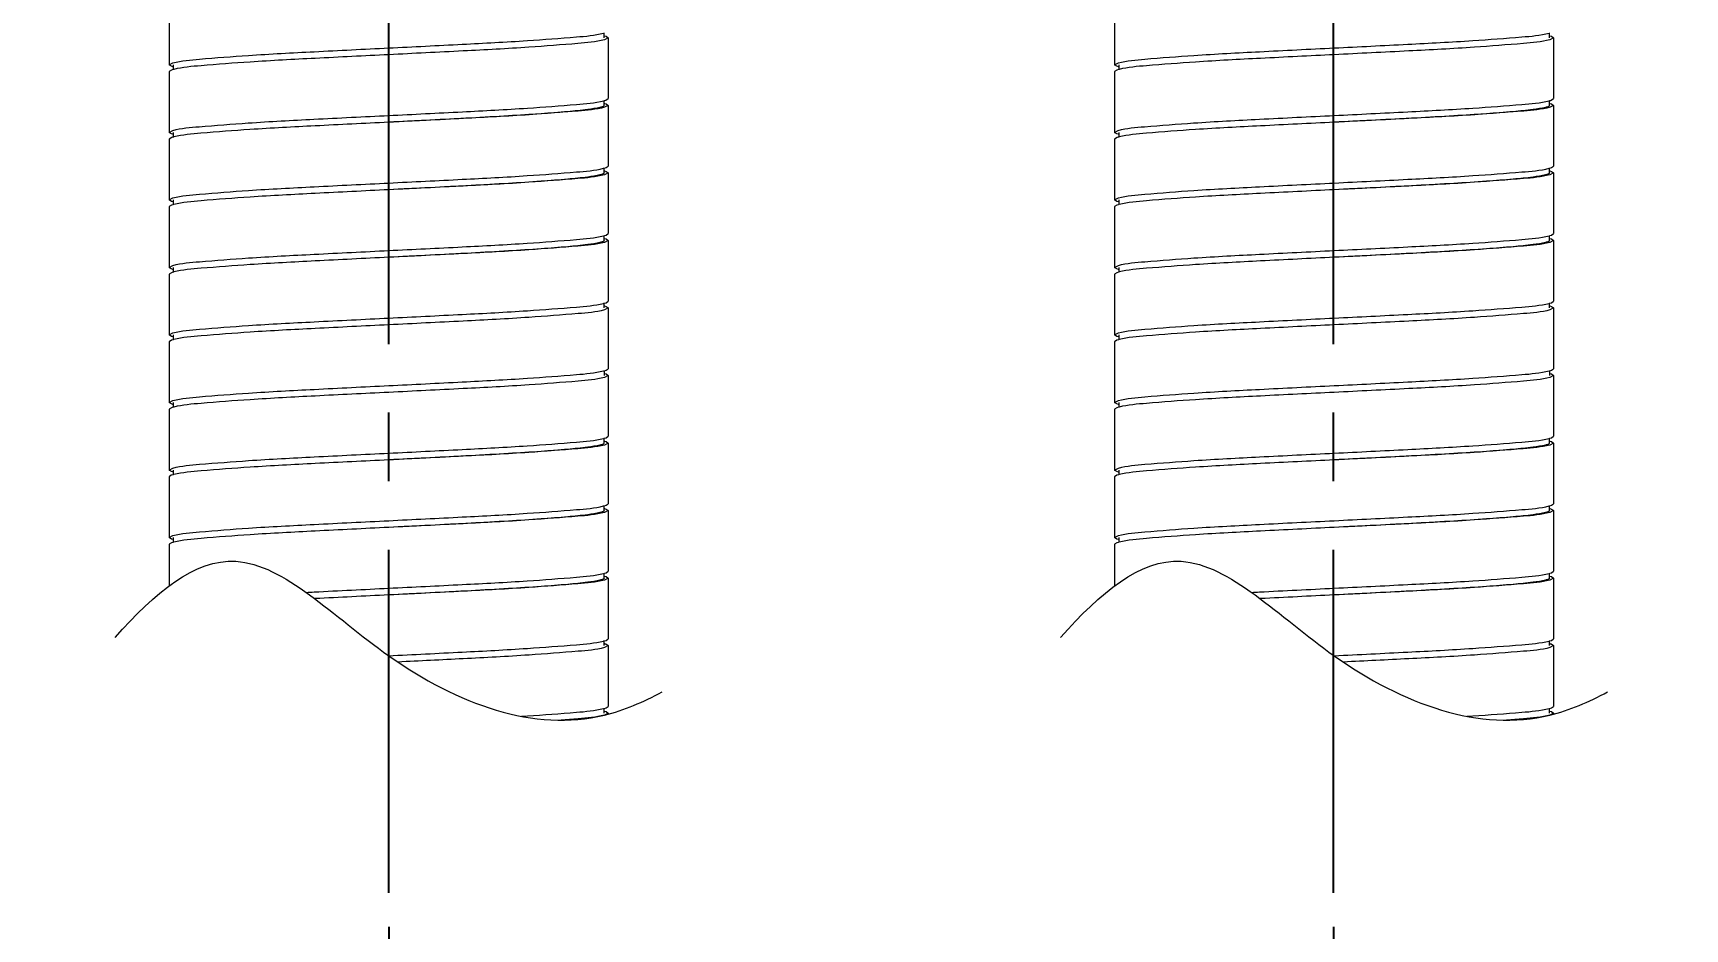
# Model space of a CAD drawing. Header units: millimetres. Extents: x 3895 to 4697, y -1269 to -217.
# Drawn here: x 4155.29 to 4185.87, y -913.09 to -896.51 of the extents above; entities that cross this region are included whole.
import ezdxf

# ---------------------------------------------------------------- set-up
doc = ezdxf.new("R2010")
doc.units = ezdxf.units.MM
doc.header["$LTSCALE"] = 0.1
doc.linetypes.add('CENTERX2', pattern=[101.6, 63.5, -12.7, 12.7, -12.7])
doc.layers.get('0').update_dxf_attribs({"lineweight": 15})
doc.layers.add('CENTER', color=1, linetype='CENTERX2')
doc.layers.add('DIM', color=3, linetype='Continuous', lineweight=13)
doc.styles.get("Standard").update_dxf_attribs({"font": 'arial.ttf'})
doc.dimstyles.new('ISO-25', dxfattribs={"dimtxt": 2.5, "dimasz": 2.5, "dimexe": 1.25, "dimexo": 0.625, "dimtad": 1, "dimlfac": 5, "dimtxsty": 'Standard', "dimcen": 2.5, "dimadec": 0, "dimazin": 0, "dimtfac": 1, "dimtmove": 0, "dimatfit": 3, "dimfxl": 1, "dimarcsym": 0})

# ---------------------------------------------------------------- blocks, each defined once
blk = doc.blocks.new('*D104')
at = {"layer": 'Defpoints', "color": 0, "transparency": 16777216}
for p in [(4123.748, -876.219), (4217.498, -876.219), (4217.498, -953.627)]:
    blk.add_point(p, dxfattribs=at)
at = {"layer": 'DIM', "color": 0, "lineweight": -2, "transparency": 16777216}
for p, q in [((4123.748, -876.844), (4123.748, -954.877)), ((4217.498, -876.844), (4217.498, -954.877)), ((4127.748, -953.627), (4213.498, -953.627))]:
    blk.add_line(p, q, dxfattribs=at)
at = {"layer": 'DIM', "color": 0, "transparency": 16777216}
for points in [[(4127.748, -952.96), (4127.748, -954.294), (4123.748, -953.627)], [(4213.498, -952.96), (4213.498, -954.294), (4217.498, -953.627)]]:
    blk.add_solid(points, dxfattribs=at)
at = {"layer": 'DIM', "color": 0, "transparency": 16777216, "insert": (4170.546, -950.958), "char_height": 4, "attachment_point": 5}
blk.add_mtext('375', dxfattribs=at)
blk = doc.blocks.new('*D108')
at = {"layer": 'Defpoints', "color": 0, "transparency": 16777216}
for p in [(4134.248, -861.119), (4207.248, -861.119), (4207.248, -942.819)]:
    blk.add_point(p, dxfattribs=at)
at = {"layer": 'DIM', "color": 0, "lineweight": -2, "transparency": 16777216}
for p, q in [((4134.248, -861.744), (4134.248, -944.069)), ((4207.248, -861.744), (4207.248, -944.069)), ((4138.248, -942.819), (4203.248, -942.819))]:
    blk.add_line(p, q, dxfattribs=at)
at = {"layer": 'DIM', "color": 0, "transparency": 16777216}
for points in [[(4138.248, -942.153), (4138.248, -943.486), (4134.248, -942.819)], [(4203.248, -942.153), (4203.248, -943.486), (4207.248, -942.819)]]:
    blk.add_solid(points, dxfattribs=at)
at = {"layer": 'DIM', "color": 0, "transparency": 16777216, "insert": (4170.707, -940.152), "char_height": 4, "attachment_point": 5}
blk.add_mtext('292', dxfattribs=at)
blk = doc.blocks.new('*D109')
at = {"layer": 'Defpoints', "color": 0, "transparency": 16777216}
for p in [(4138.248, -861.208), (4203.248, -861.208), (4203.248, -932.301)]:
    blk.add_point(p, dxfattribs=at)
at = {"layer": 'DIM', "color": 0, "lineweight": -2, "transparency": 16777216}
for p, q in [((4138.248, -861.833), (4138.248, -933.551)), ((4203.248, -861.833), (4203.248, -933.551)), ((4142.248, -932.301), (4199.248, -932.301))]:
    blk.add_line(p, q, dxfattribs=at)
at = {"layer": 'DIM', "color": 0, "transparency": 16777216}
for points in [[(4142.248, -931.634), (4142.248, -932.968), (4138.248, -932.301)], [(4199.248, -931.634), (4199.248, -932.968), (4203.248, -932.301)]]:
    blk.add_solid(points, dxfattribs=at)
at = {"layer": 'DIM', "color": 0, "transparency": 16777216, "insert": (4171.177, -929.634), "char_height": 4, "attachment_point": 5}
blk.add_mtext('260', dxfattribs=at)
blk = doc.blocks.new('*D121')
at = {"layer": 'Defpoints', "color": 0, "transparency": 16777216}
for p in [(4161.873, -912.422), (4179.361, -912.422), (4179.361, -922.881)]:
    blk.add_point(p, dxfattribs=at)
at = {"layer": 'DIM', "color": 0, "lineweight": -2, "transparency": 16777216}
for p, q in [((4161.873, -913.047), (4161.873, -924.131)), ((4179.361, -913.047), (4179.361, -924.131)), ((4165.873, -922.881), (4175.361, -922.881))]:
    blk.add_line(p, q, dxfattribs=at)
at = {"layer": 'DIM', "color": 0, "transparency": 16777216}
for points in [[(4165.873, -922.215), (4165.873, -923.548), (4161.873, -922.881)], [(4175.361, -922.215), (4175.361, -923.548), (4179.361, -922.881)]]:
    blk.add_solid(points, dxfattribs=at)
at = {"layer": 'DIM', "color": 0, "transparency": 16777216, "insert": (4170.617, -920.214), "char_height": 4, "attachment_point": 5}
blk.add_mtext('70', dxfattribs=at)

msp = doc.modelspace()

# ---------------------------------------------------------------- linework, layer by layer
at = {"color": 7, "linetype": 'Continuous'}
for p, q in [((4157.81, -895.969), (4157.81, -897.094)), ((4175.31, -895.969), (4175.31, -897.094)), ((4165.86, -896.594), (4165.86, -896.5067)), ((4183.36, -896.594), (4183.36, -896.5068)), ((4165.935, -896.594), (4165.8662, -896.6307)), ((4165.8667, -896.5574), (4165.8954, -896.5662)), ((4165.8954, -896.5662), (4165.935, -896.594)), ((4165.935, -896.594), (4165.935, -897.719)), ((4165.935, -896.594), (4165.935, -897.719)), ((4183.435, -896.594), (4183.3663, -896.6307)), ((4183.3665, -896.5574), (4183.3956, -896.5663)), ((4183.3956, -896.5663), (4183.435, -896.594)), ((4183.435, -896.594), (4183.435, -897.719)), ((4183.435, -896.594), (4183.435, -897.719)), ((4157.81, -897.094), (4157.8785, -897.0574)), ((4157.8493, -897.1217), (4157.81, -897.094)), ((4157.8788, -897.1306), (4157.8493, -897.1217)), ((4157.885, -897.094), (4157.885, -897.1812)), ((4175.31, -897.094), (4175.3786, -897.0574)), ((4175.3495, -897.1217), (4175.31, -897.094)), ((4175.3787, -897.1306), (4175.3495, -897.1217)), ((4175.385, -897.094), (4175.385, -897.1813)), ((4157.8496, -897.1912), (4157.81, -897.219)), ((4157.81, -897.219), (4157.81, -898.344)), ((4157.81, -897.219), (4157.81, -898.344)), ((4157.8785, -897.1824), (4157.8496, -897.1912)), ((4175.3495, -897.1913), (4175.31, -897.219)), ((4175.31, -897.219), (4175.31, -898.344)), ((4175.31, -897.219), (4175.31, -898.344)), ((4175.3786, -897.1824), (4175.3495, -897.1913)), ((4165.8731, -897.7537), (4165.8889, -897.749)), ((4165.8889, -897.749), (4165.935, -897.719)), ((4183.3888, -897.7491), (4183.435, -897.719)), ((4165.86, -897.844), (4165.86, -897.7562)), ((4165.8667, -897.8074), (4165.8953, -897.8161)), ((4165.935, -897.844), (4165.8689, -897.8799)), ((4165.8953, -897.8161), (4165.935, -897.844)), ((4165.935, -897.844), (4165.935, -898.969)), ((4165.935, -897.844), (4165.935, -898.969)), ((4183.36, -897.844), (4183.36, -897.7562)), ((4183.3666, -897.8074), (4183.3954, -897.8162)), ((4183.435, -897.844), (4183.3689, -897.88)), ((4183.3954, -897.8162), (4183.435, -897.844)), ((4183.435, -897.844), (4183.435, -898.969)), ((4183.435, -897.844), (4183.435, -898.969)), ((4157.81, -898.344), (4157.8762, -898.308)), ((4157.8498, -898.3718), (4157.81, -898.344)), ((4157.885, -898.344), (4157.885, -898.4317)), ((4175.31, -898.344), (4175.3763, -898.308)), ((4175.3499, -898.3719), (4175.31, -898.344)), ((4175.385, -898.344), (4175.385, -898.4318)), ((4157.8561, -898.439), (4157.81, -898.469)), ((4157.81, -898.469), (4157.81, -899.594)), ((4157.81, -898.469), (4157.81, -899.594)), ((4157.8784, -898.3805), (4157.8498, -898.3718)), ((4157.872, -898.4342), (4157.8561, -898.439)), ((4175.356, -898.4391), (4175.31, -898.469)), ((4175.31, -898.469), (4175.31, -899.594)), ((4175.31, -898.469), (4175.31, -899.594)), ((4175.3784, -898.3805), (4175.3499, -898.3719)), ((4175.3721, -898.4342), (4175.356, -898.4391)), ((4165.896, -898.9966), (4165.935, -898.969)), ((4183.3958, -898.9967), (4183.435, -898.969)), ((4165.86, -899.094), (4165.86, -899.0068)), ((4165.866, -899.0057), (4165.896, -898.9966)), ((4165.935, -899.094), (4165.866, -899.1307)), ((4165.8663, -899.0573), (4165.8958, -899.0663)), ((4165.8958, -899.0663), (4165.935, -899.094)), ((4165.935, -899.094), (4165.935, -900.219)), ((4165.935, -899.094), (4165.935, -900.219)), ((4183.36, -899.094), (4183.36, -899.0068)), ((4183.3662, -899.0057), (4183.3958, -898.9967)), ((4183.3662, -899.0573), (4183.3959, -899.0664)), ((4183.435, -899.094), (4183.3662, -899.1307)), ((4183.3959, -899.0664), (4183.435, -899.094)), ((4183.435, -899.094), (4183.435, -900.219)), ((4183.435, -899.094), (4183.435, -900.219)), ((4157.81, -899.594), (4157.8784, -899.5574)), ((4175.31, -899.594), (4175.3785, -899.5574)), ((4157.8497, -899.6218), (4157.81, -899.594)), ((4157.8497, -899.6912), (4157.81, -899.719)), ((4157.81, -899.719), (4157.81, -900.844)), ((4157.81, -899.719), (4157.81, -900.844)), ((4157.8784, -899.6305), (4157.8497, -899.6218)), ((4157.8784, -899.6824), (4157.8497, -899.6912)), ((4157.885, -899.594), (4157.885, -899.6812)), ((4175.3498, -899.6219), (4175.31, -899.594)), ((4175.3495, -899.6913), (4175.31, -899.719)), ((4175.31, -899.719), (4175.31, -900.844)), ((4175.31, -899.719), (4175.31, -900.844)), ((4175.3785, -899.6824), (4175.3495, -899.6913)), ((4175.3784, -899.6306), (4175.3498, -899.6219)), ((4175.385, -899.594), (4175.385, -899.6813)), ((4165.86, -900.344), (4165.86, -900.2567)), ((4165.866, -900.3073), (4165.896, -900.3164)), ((4165.8663, -900.2556), (4165.8958, -900.2467)), ((4165.935, -900.344), (4165.8663, -900.3806)), ((4165.8958, -900.2467), (4165.935, -900.219)), ((4165.896, -900.3164), (4165.935, -900.344)), ((4165.935, -900.344), (4165.935, -901.469)), ((4165.935, -900.344), (4165.935, -901.469)), ((4183.36, -900.344), (4183.36, -900.2568)), ((4183.3659, -900.3073), (4183.3961, -900.3164)), ((4183.3664, -900.2556), (4183.3956, -900.2467)), ((4183.435, -900.344), (4183.3664, -900.3806)), ((4183.3956, -900.2467), (4183.435, -900.219)), ((4183.3961, -900.3164), (4183.435, -900.344)), ((4183.435, -900.344), (4183.435, -901.469)), ((4183.435, -900.344), (4183.435, -901.469)), ((4157.81, -900.844), (4157.8784, -900.8074)), ((4175.31, -900.844), (4175.3785, -900.8074)), ((4157.8486, -900.8714), (4157.81, -900.844)), ((4157.8498, -900.9411), (4157.81, -900.969)), ((4157.81, -900.969), (4157.81, -902.094)), ((4157.8796, -900.8808), (4157.8486, -900.8714)), ((4157.8783, -900.9324), (4157.8498, -900.9411)), ((4157.885, -900.844), (4157.885, -900.9312)), ((4175.3488, -900.8715), (4175.31, -900.844)), ((4175.3496, -900.9412), (4175.31, -900.969)), ((4175.31, -900.969), (4175.31, -902.094)), ((4175.3795, -900.8808), (4175.3488, -900.8715)), ((4175.3784, -900.9324), (4175.3496, -900.9412)), ((4175.385, -900.844), (4175.385, -900.9313)), ((4165.86, -901.594), (4165.86, -901.5067)), ((4165.8656, -901.5571), (4165.8964, -901.5665)), ((4165.935, -901.594), (4165.8666, -901.6305)), ((4165.8667, -901.5055), (4165.8954, -901.4968)), ((4165.8954, -901.4968), (4165.935, -901.469)), ((4165.8964, -901.5665), (4165.935, -901.594)), ((4165.935, -901.594), (4165.935, -902.719)), ((4165.935, -901.594), (4165.935, -902.719)), ((4183.36, -901.594), (4183.36, -901.5067)), ((4183.3655, -901.5571), (4183.3965, -901.5666)), ((4183.435, -901.594), (4183.3667, -901.6306)), ((4183.3668, -901.5055), (4183.3953, -901.4969)), ((4183.3953, -901.4969), (4183.435, -901.469)), ((4183.3965, -901.5666), (4183.435, -901.594)), ((4183.435, -901.594), (4183.435, -902.719)), ((4183.435, -901.594), (4183.435, -902.719)), ((4157.81, -902.094), (4157.8788, -902.0573)), ((4157.8492, -902.1216), (4157.81, -902.094)), ((4157.8493, -902.1913), (4157.81, -902.219)), ((4157.81, -902.219), (4157.81, -903.344)), ((4157.81, -902.219), (4157.81, -903.344)), ((4157.879, -902.1307), (4157.8492, -902.1216)), ((4157.8788, -902.1823), (4157.8493, -902.1913)), ((4157.885, -902.094), (4157.885, -902.1812)), ((4175.31, -902.094), (4175.3789, -902.0573)), ((4175.3493, -902.1217), (4175.31, -902.094)), ((4175.3492, -902.1914), (4175.31, -902.219)), ((4175.31, -902.219), (4175.31, -903.344)), ((4175.31, -902.219), (4175.31, -903.344)), ((4175.3789, -902.1823), (4175.3492, -902.1914)), ((4175.3788, -902.1307), (4175.3493, -902.1217)), ((4175.385, -902.094), (4175.385, -902.1812)), ((4165.86, -902.7567), (4165.86, -902.844)), ((4165.8666, -902.7555), (4165.8954, -902.7468)), ((4165.935, -902.844), (4165.8666, -902.8805)), ((4165.8667, -902.8074), (4165.8954, -902.8162)), ((4165.8954, -902.7468), (4165.935, -902.719)), ((4165.8954, -902.8162), (4165.935, -902.844)), ((4165.935, -902.844), (4165.935, -903.969)), ((4165.935, -902.844), (4165.935, -903.969)), ((4183.36, -902.7567), (4183.36, -902.844)), ((4183.3666, -902.8074), (4183.3955, -902.8162)), ((4183.3667, -902.7556), (4183.3953, -902.7469)), ((4183.435, -902.844), (4183.3667, -902.8806)), ((4183.3953, -902.7469), (4183.435, -902.719)), ((4183.3955, -902.8162), (4183.435, -902.844)), ((4183.435, -902.844), (4183.435, -903.969)), ((4183.435, -902.844), (4183.435, -903.969)), ((4157.81, -903.344), (4157.879, -903.3073)), ((4157.8493, -903.3717), (4157.81, -903.344)), ((4157.8491, -903.4414), (4157.81, -903.469)), ((4157.81, -903.469), (4157.81, -904.594)), ((4157.81, -903.469), (4157.81, -904.594)), ((4157.879, -903.4323), (4157.8491, -903.4414)), ((4157.8788, -903.3806), (4157.8493, -903.3717)), ((4157.885, -903.344), (4157.885, -903.4312)), ((4175.31, -903.344), (4175.3791, -903.3073)), ((4175.3495, -903.3717), (4175.31, -903.344)), ((4175.349, -903.4414), (4175.31, -903.469)), ((4175.31, -903.469), (4175.31, -904.594)), ((4175.31, -903.469), (4175.31, -904.594)), ((4175.3791, -903.4323), (4175.349, -903.4414)), ((4175.3786, -903.3806), (4175.3495, -903.3717)), ((4175.385, -903.344), (4175.385, -903.4312)), ((4165.86, -904.094), (4165.86, -904.0068)), ((4165.8655, -904.0058), (4165.8964, -903.9964)), ((4165.935, -904.094), (4165.8655, -904.1308)), ((4165.8667, -904.0574), (4165.8954, -904.0662)), ((4165.8954, -904.0662), (4165.935, -904.094)), ((4165.8964, -903.9964), (4165.935, -903.969)), ((4165.935, -904.094), (4165.935, -905.219)), ((4165.935, -904.094), (4165.935, -905.219)), ((4183.36, -904.094), (4183.36, -904.0068)), ((4183.3657, -904.0058), (4183.3963, -903.9965)), ((4183.435, -904.094), (4183.3657, -904.1308)), ((4183.3666, -904.0574), (4183.3955, -904.0662)), ((4183.3955, -904.0662), (4183.435, -904.094)), ((4183.3963, -903.9965), (4183.435, -903.969)), ((4183.435, -904.094), (4183.435, -905.219)), ((4183.435, -904.094), (4183.435, -905.219)), ((4157.81, -904.594), (4157.8795, -904.5571)), ((4157.8497, -904.6218), (4157.81, -904.594)), ((4157.8487, -904.6915), (4157.81, -904.719)), ((4157.81, -904.719), (4157.81, -905.844)), ((4157.81, -904.719), (4157.81, -905.844)), ((4157.8795, -904.6821), (4157.8487, -904.6915)), ((4157.8784, -904.6305), (4157.8497, -904.6218)), ((4157.885, -904.594), (4157.885, -904.6811)), ((4175.31, -904.594), (4175.3797, -904.5571)), ((4175.3499, -904.6219), (4175.31, -904.594)), ((4175.3486, -904.6916), (4175.31, -904.719)), ((4175.31, -904.719), (4175.31, -905.844)), ((4175.31, -904.719), (4175.31, -905.844)), ((4175.3797, -904.6821), (4175.3486, -904.6916)), ((4175.3784, -904.6306), (4175.3499, -904.6219)), ((4175.385, -904.594), (4175.385, -904.6812)), ((4165.86, -905.344), (4165.86, -905.2568)), ((4165.8661, -905.2557), (4165.896, -905.2466)), ((4165.935, -905.344), (4165.8661, -905.3807)), ((4165.8663, -905.3073), (4165.8957, -905.3163)), ((4165.8957, -905.3163), (4165.935, -905.344)), ((4165.896, -905.2466), (4165.935, -905.219)), ((4165.935, -905.344), (4165.935, -906.469)), ((4165.935, -905.344), (4165.935, -906.469)), ((4183.36, -905.344), (4183.36, -905.2568)), ((4183.3662, -905.2557), (4183.3958, -905.2467)), ((4183.3662, -905.3073), (4183.3959, -905.3164)), ((4183.435, -905.344), (4183.3662, -905.3807)), ((4183.3958, -905.2467), (4183.435, -905.219)), ((4183.3959, -905.3164), (4183.435, -905.344)), ((4183.435, -905.344), (4183.435, -906.469)), ((4183.435, -905.344), (4183.435, -906.469)), ((4157.81, -905.844), (4157.8784, -905.8074)), ((4157.8492, -905.8716), (4157.81, -905.844)), ((4157.8497, -905.9412), (4157.81, -905.969)), ((4157.81, -905.969), (4157.81, -906.7377)), ((4157.81, -905.969), (4157.81, -906.7377)), ((4157.8789, -905.8807), (4157.8492, -905.8716)), ((4157.8784, -905.9324), (4157.8497, -905.9412)), ((4157.885, -905.844), (4157.885, -905.9312)), ((4175.31, -905.844), (4175.3786, -905.8074)), ((4175.3494, -905.8717), (4175.31, -905.844)), ((4175.3495, -905.9413), (4175.31, -905.969)), ((4175.31, -905.969), (4175.31, -906.7377)), ((4175.31, -905.969), (4175.31, -906.7377)), ((4175.3788, -905.8807), (4175.3494, -905.8717)), ((4175.3786, -905.9324), (4175.3495, -905.9413)), ((4175.385, -905.844), (4175.385, -905.9313)), ((4165.86, -906.594), (4165.86, -906.5067)), ((4165.8663, -906.5056), (4165.8958, -906.4967)), ((4165.935, -906.594), (4165.8663, -906.6306)), ((4165.8666, -906.5574), (4165.8955, -906.5662)), ((4165.8955, -906.5662), (4165.935, -906.594)), ((4165.8958, -906.4967), (4165.935, -906.469)), ((4165.935, -906.594), (4165.935, -907.719)), ((4165.935, -906.594), (4165.935, -907.719)), ((4183.36, -906.594), (4183.36, -906.5068)), ((4183.3664, -906.5056), (4183.3956, -906.4967)), ((4183.435, -906.594), (4183.3664, -906.6306)), ((4183.3665, -906.5574), (4183.3956, -906.5663)), ((4183.3956, -906.4967), (4183.435, -906.469)), ((4183.3956, -906.5663), (4183.435, -906.594)), ((4183.435, -906.594), (4183.435, -907.719)), ((4183.435, -906.594), (4183.435, -907.719)), ((4165.86, -907.844), (4165.86, -907.7567)), ((4165.8668, -907.7555), (4165.8953, -907.7468)), ((4165.8731, -907.8092), (4165.8889, -907.814)), ((4165.8889, -907.814), (4165.935, -907.844)), ((4165.8953, -907.7468), (4165.935, -907.719)), ((4183.36, -907.844), (4183.36, -907.7567)), ((4183.3669, -907.7555), (4183.3952, -907.7469)), ((4183.373, -907.8092), (4183.3891, -907.8141)), ((4183.3891, -907.8141), (4183.435, -907.844)), ((4183.3952, -907.7469), (4183.435, -907.719)), ((4165.935, -907.844), (4165.8667, -907.8805)), ((4165.935, -907.844), (4165.935, -908.969)), ((4165.935, -907.844), (4165.935, -908.969)), ((4183.435, -907.844), (4183.3667, -907.8805)), ((4183.435, -907.844), (4183.435, -908.969)), ((4183.435, -907.844), (4183.435, -908.969)), ((4165.86, -909.094), (4165.86, -909.0067)), ((4165.8667, -909.0055), (4165.8954, -908.9968)), ((4165.8667, -909.0574), (4165.8954, -909.0662)), ((4165.8954, -908.9968), (4165.935, -908.969)), ((4183.36, -909.094), (4183.36, -909.0067)), ((4183.3665, -909.0574), (4183.3956, -909.0663)), ((4183.3668, -909.0055), (4183.3953, -908.9969)), ((4183.3953, -908.9969), (4183.435, -908.969)), ((4165.935, -909.094), (4165.8666, -909.1305)), ((4165.8954, -909.0662), (4165.935, -909.094)), ((4165.935, -909.094), (4165.935, -909.113)), ((4165.935, -909.094), (4165.935, -909.113)), ((4183.435, -909.094), (4183.3667, -909.1306)), ((4183.3956, -909.0663), (4183.435, -909.094)), ((4183.435, -909.094), (4183.435, -909.113)), ((4183.435, -909.094), (4183.435, -909.113))]:
    msp.add_line(p, q, dxfattribs=at)
for centre, radius, start, end in [((4165.6892, -895.8402), 0.6886, 283.61726, 284.53475), ((4165.7117, -895.9273), 0.5986, 284.54726, 284.95633), ((4183.1893, -895.8407), 0.6881, 283.62005, 284.53889), ((4183.212, -895.9284), 0.5976, 284.5513, 284.97027), ((4165.7126, -897.1321), 0.595, 74.99359, 75.44132), ((4183.2123, -897.1332), 0.596, 75.0076, 75.44529), ((4158.0332, -896.553), 0.5979, 255.03155, 255.45178), ((4175.5329, -896.5541), 0.5968, 255.01758, 255.44781), ((4158.0325, -897.7573), 0.5951, 104.55853, 105.0035), ((4158.0557, -897.8473), 0.6881, 103.61398, 104.54604), ((4175.5328, -897.7583), 0.5962, 104.55454, 104.9895), ((4175.5559, -897.8478), 0.6886, 103.61126, 104.54195), ((4183.2634, -897.3621), 0.4068, 285.67489, 287.95531), ((4165.6937, -897.108), 0.6703, 283.68601, 284.72926), ((4165.7127, -898.3816), 0.5945, 74.99161, 75.43504), ((4165.7188, -897.2039), 0.5712, 284.74492, 285.23707), ((4165.7325, -897.2543), 0.5189, 285.23733, 285.72722), ((4183.1938, -897.1084), 0.6698, 283.68834, 284.73312), ((4183.2126, -898.3822), 0.5951, 74.99687, 75.43916), ((4183.2189, -897.2044), 0.5707, 284.74881, 285.24226), ((4183.2328, -897.2553), 0.5179, 285.24238, 285.74263), ((4158.0126, -898.9337), 0.5189, 105.23728, 105.72703), ((4158.0263, -898.9841), 0.5712, 104.74475, 105.23701), ((4158.0324, -897.8061), 0.5947, 254.99312, 255.43662), ((4158.0514, -899.08), 0.6703, 103.68564, 104.72909), ((4175.5129, -898.9347), 0.5199, 105.23222, 105.71165), ((4175.5265, -898.9846), 0.5717, 104.74085, 105.23181), ((4175.5323, -897.8067), 0.5941, 254.98787, 255.4325), ((4175.5515, -899.0805), 0.6707, 103.6833, 104.72521), ((4165.6889, -898.339), 0.6898, 283.60689, 284.52892), ((4165.7114, -898.4262), 0.5998, 284.5417, 284.94229), ((4165.7119, -899.6349), 0.5978, 75.03122, 75.45173), ((4183.1891, -898.3395), 0.6893, 283.60963, 284.53302), ((4183.2117, -898.4272), 0.5987, 284.54571, 284.95622), ((4183.2116, -899.636), 0.5989, 75.04517, 75.45571), ((4158.0325, -899.0557), 0.5951, 254.99563, 255.44091), ((4158.0324, -900.257), 0.5949, 104.55915, 105.00779), ((4158.0558, -900.3474), 0.6882, 103.61155, 104.54661), ((4175.5324, -899.0563), 0.5945, 254.99039, 255.43683), ((4175.5327, -900.2581), 0.5959, 104.55518, 104.99378), ((4175.5559, -900.3479), 0.6887, 103.60885, 104.54254), ((4165.689, -899.5894), 0.6894, 283.60565, 284.53551), ((4165.7114, -900.8867), 0.5997, 75.05656, 75.45797), ((4165.7119, -899.6781), 0.5978, 284.54828, 284.96879), ((4183.1891, -899.5899), 0.6889, 283.60836, 284.53957), ((4183.2111, -900.8878), 0.6008, 75.07047, 75.46198), ((4183.2121, -899.6791), 0.5968, 284.55225, 284.98276), ((4158.0322, -901.5061), 0.594, 104.56335, 105.01852), ((4158.0348, -900.2971), 0.604, 255.11251, 255.47269), ((4158.0556, -901.5966), 0.6874, 103.61879, 104.55101), ((4175.5325, -901.5072), 0.5951, 104.55936, 105.00449), ((4175.5345, -900.2982), 0.6029, 255.09868, 255.46863), ((4175.5557, -901.5971), 0.6879, 103.61606, 104.54691), ((4165.6894, -900.8409), 0.6879, 283.61543, 284.54751), ((4165.7105, -902.14), 0.6032, 75.10198, 75.4698), ((4165.7126, -900.931), 0.5948, 284.55996, 285.00757), ((4183.1895, -900.8414), 0.6874, 283.61815, 284.55159), ((4183.2102, -902.1411), 0.6043, 75.11581, 75.47387), ((4183.2129, -900.932), 0.5938, 284.56393, 285.0216), ((4158.0332, -902.7598), 0.5977, 104.54865, 104.97032), ((4158.0336, -901.5517), 0.5993, 255.05107, 255.45631), ((4158.0561, -902.8486), 0.6894, 103.60549, 104.53588), ((4175.5333, -901.5527), 0.5982, 255.03714, 255.45231), ((4175.5335, -902.7608), 0.5988, 104.54467, 104.95638), ((4175.5562, -902.8491), 0.6899, 103.60278, 104.53181), ((4165.6893, -902.0904), 0.6884, 283.61056, 284.54565), ((4165.7126, -902.1807), 0.5952, 284.55824, 285.0036), ((4165.7127, -903.3818), 0.5946, 74.98885, 75.44007), ((4183.1894, -902.0909), 0.6879, 283.61325, 284.54971), ((4183.2124, -903.3828), 0.5957, 75.00287, 75.44403), ((4183.2127, -902.1812), 0.5946, 284.56233, 285.00883), ((4158.0332, -902.8031), 0.5978, 255.03051, 255.45156), ((4158.0336, -904.0114), 0.5994, 104.54311, 104.94704), ((4158.0561, -904.0988), 0.6896, 103.60792, 104.53036), ((4175.5329, -902.8042), 0.5967, 255.01654, 255.44759), ((4175.5339, -904.0125), 0.6005, 104.53909, 104.93313), ((4175.5562, -904.0993), 0.6901, 103.60516, 104.52625), ((4165.6887, -903.3381), 0.6908, 283.60612, 284.516), ((4165.7104, -903.4225), 0.6036, 284.52884, 284.89306), ((4165.7128, -904.6316), 0.5944, 74.98696, 75.43837), ((4183.1888, -903.3386), 0.6903, 283.60893, 284.52014), ((4183.2107, -903.4236), 0.6025, 284.5329, 284.9069), ((4183.2125, -904.6326), 0.5955, 75.00098, 75.44236), ((4158.0325, -904.0559), 0.5949, 254.99473, 255.43833), ((4158.0346, -905.2653), 0.6035, 104.52919, 104.89426), ((4158.0564, -905.3498), 0.6907, 103.60636, 104.51637), ((4175.5323, -904.0565), 0.5943, 254.98948, 255.43422), ((4175.5349, -905.2664), 0.6046, 104.52512, 104.88044), ((4175.5565, -905.3503), 0.6912, 103.60354, 104.51222), ((4165.689, -904.5891), 0.6897, 283.60767, 284.52998), ((4165.7114, -904.6764), 0.5995, 284.54273, 284.94575), ((4165.7119, -905.8848), 0.5978, 75.03062, 75.45159), ((4183.1891, -904.5897), 0.6892, 283.61042, 284.53407), ((4183.2117, -904.6775), 0.5985, 284.54674, 284.95968), ((4183.2116, -905.8859), 0.5989, 75.04456, 75.45557), ((4158.0325, -906.5071), 0.595, 104.55868, 105.00641), ((4158.0334, -905.3023), 0.5986, 255.04367, 255.45274), ((4158.0558, -906.5975), 0.6883, 103.61091, 104.54612), ((4175.5328, -906.5082), 0.596, 104.55471, 104.9924), ((4175.5331, -905.3034), 0.5976, 255.02973, 255.4487), ((4175.5559, -906.598), 0.6888, 103.60821, 104.54205), ((4165.689, -905.8394), 0.6894, 283.60589, 284.53546), ((4165.7119, -905.928), 0.5979, 284.54822, 284.96845), ((4165.7126, -907.1323), 0.5951, 74.9965, 75.44147), ((4183.1891, -905.8399), 0.6889, 283.6086, 284.53953), ((4183.2121, -905.9291), 0.5968, 284.55219, 284.98242), ((4183.2123, -907.1333), 0.5962, 75.0105, 75.44546), ((4165.6895, -907.0914), 0.6874, 283.61883, 284.55088), ((4165.7129, -907.1818), 0.594, 284.56322, 285.01798), ((4165.7187, -908.3591), 0.5712, 74.76299, 75.25525), ((4165.7325, -908.3087), 0.5189, 74.27297, 74.76272), ((4183.1896, -907.0919), 0.6869, 283.62156, 284.55497), ((4183.2131, -907.1828), 0.593, 284.5672, 285.03202), ((4183.2186, -908.3596), 0.5717, 74.76819, 75.25915), ((4183.2322, -908.3097), 0.5199, 74.28835, 74.76778), ((4165.6893, -908.3405), 0.6882, 283.61145, 284.5465), ((4165.7126, -908.4309), 0.5949, 284.55904, 285.00744), ((4165.7126, -909.632), 0.5949, 74.99221, 75.44085), ((4183.1894, -908.341), 0.6877, 283.61415, 284.55056), ((4183.2124, -909.6331), 0.5959, 75.00622, 75.44482), ((4183.2129, -908.432), 0.5938, 284.56299, 285.02147)]:
    msp.add_arc(centre, radius, start, end, dxfattribs=at)
for points, knots in [([(4161.8725, -896.7815), (4162.3265, -896.7592), (4163.1819, -896.7166), (4164.341, -896.6563), (4165.2121, -896.589), (4165.6862, -896.5495), (4165.8513, -896.5094)], [0, 0, 0, 0, 0.3417994, 0.6441461, 0.8722004, 1, 1, 1, 1]), ([(4179.3733, -896.7815), (4179.8272, -896.7592), (4180.6824, -896.7166), (4181.8413, -896.6563), (4182.7122, -896.589), (4183.1863, -896.5495), (4183.3514, -896.5095)], [0, 0, 0, 0, 0.341816, 0.6441638, 0.8722104, 1, 1, 1, 1]), ([(4157.8785, -897.0574), (4158.0378, -897.0147), (4158.508, -896.9774), (4159.3772, -896.9075), (4160.5468, -896.8474), (4161.4123, -896.804), (4161.8725, -896.7815)], [0, 0, 0, 0, 0.1235578, 0.3507004, 0.6548699, 1, 1, 1, 1]), ([(4165.8662, -896.6307), (4165.7066, -896.6733), (4165.2364, -896.7106), (4164.3671, -896.7805), (4163.1977, -896.8406), (4162.3326, -896.8839), (4161.8725, -896.9065)], [0, 0, 0, 0, 0.1236963, 0.3508685, 0.6549713, 1, 1, 1, 1]), ([(4175.3786, -897.0574), (4175.538, -897.0147), (4176.0083, -896.9774), (4176.8777, -896.9075), (4178.0475, -896.8474), (4178.913, -896.804), (4179.3733, -896.7815)], [0, 0, 0, 0, 0.1235952, 0.3507515, 0.6549083, 1, 1, 1, 1]), ([(4183.3663, -896.6307), (4183.2069, -896.6733), (4182.7367, -896.7106), (4181.8676, -896.7805), (4180.6984, -896.8406), (4179.8333, -896.8839), (4179.3733, -896.9065)], [0, 0, 0, 0, 0.1236554, 0.3508132, 0.6549301, 1, 1, 1, 1]), ([(4161.8725, -896.9065), (4161.4186, -896.9287), (4160.5632, -896.9713), (4159.4042, -897.0316), (4158.5331, -897.099), (4158.0589, -897.1385), (4157.8938, -897.1785)], [0, 0, 0, 0, 0.3417891, 0.6441415, 0.8721975, 1, 1, 1, 1]), ([(4179.3733, -896.9065), (4178.9193, -896.9287), (4178.0638, -896.9713), (4176.9045, -897.0317), (4176.0333, -897.099), (4175.559, -897.1385), (4175.3938, -897.1785)], [0, 0, 0, 0, 0.3417726, 0.6441241, 0.8721877, 1, 1, 1, 1]), ([(4157.8762, -898.308), (4158.0346, -898.2649), (4158.5042, -898.228), (4159.373, -898.1576), (4160.5443, -898.0976), (4161.4114, -898.0541), (4161.8725, -898.0315)], [0, 0, 0, 0, 0.1228971, 0.3498996, 0.6543431, 1, 1, 1, 1]), ([(4161.8725, -898.0315), (4162.3269, -898.0092), (4163.1828, -897.9665), (4164.3426, -897.9062), (4165.2136, -897.8388), (4165.6875, -897.7994), (4165.8523, -897.7592)], [0, 0, 0, 0, 0.3419918, 0.6444413, 0.8724464, 1, 1, 1, 1]), ([(4165.86, -897.844), (4165.86, -897.8531), (4165.8283, -897.8716), (4165.7334, -897.8968), (4165.5073, -897.9312), (4165.1474, -897.9662), (4164.6558, -898.004), (4164.0598, -898.0417), (4163.1197, -898.0944), (4162.3812, -898.1311), (4161.8725, -898.1565)], [0, 0, 0, 0, 0.0068281, 0.0219536, 0.0793689, 0.1717696, 0.2958108, 0.4468023, 0.6189876, 1, 1, 1, 1]), ([(4165.8689, -897.8799), (4165.7105, -897.9231), (4165.2409, -897.9599), (4164.372, -898.0303), (4163.2008, -898.0904), (4162.3337, -898.1339), (4161.8725, -898.1565)], [0, 0, 0, 0, 0.1228972, 0.3499001, 0.6543434, 1, 1, 1, 1]), ([(4175.3763, -898.308), (4175.5347, -898.2649), (4176.0044, -898.228), (4176.8734, -898.1576), (4178.0449, -898.0976), (4178.912, -898.0541), (4179.3733, -898.0315)], [0, 0, 0, 0, 0.1229122, 0.3499237, 0.6543641, 1, 1, 1, 1]), ([(4179.3733, -898.0315), (4179.8276, -898.0092), (4180.6834, -897.9666), (4181.8429, -897.9063), (4182.7137, -897.8388), (4183.1875, -897.7994), (4183.3523, -897.7592)], [0, 0, 0, 0, 0.3420071, 0.644457, 0.8724548, 1, 1, 1, 1]), ([(4183.36, -897.844), (4183.3601, -897.8531), (4183.3284, -897.8716), (4183.2335, -897.8968), (4183.0076, -897.9312), (4182.6478, -897.9662), (4182.1563, -898.0041), (4181.5604, -898.0417), (4180.6204, -898.0944), (4179.8819, -898.1311), (4179.3733, -898.1565)], [0, 0, 0, 0, 0.0068168, 0.0219281, 0.0793197, 0.1717053, 0.2957406, 0.446736, 0.6189346, 1, 1, 1, 1]), ([(4183.3689, -897.88), (4183.2106, -897.9231), (4182.7411, -897.9599), (4181.8724, -898.0303), (4180.7013, -898.0904), (4179.8344, -898.1339), (4179.3733, -898.1565)], [0, 0, 0, 0, 0.122882, 0.3498761, 0.6543225, 1, 1, 1, 1]), ([(4161.8725, -898.1565), (4161.4182, -898.1787), (4160.5622, -898.2214), (4159.4025, -898.2817), (4158.5315, -898.3492), (4158.0576, -898.3885), (4157.8928, -898.4287)], [0, 0, 0, 0, 0.3419912, 0.6444405, 0.8724455, 1, 1, 1, 1]), ([(4179.3733, -898.1565), (4178.9189, -898.1787), (4178.0628, -898.2214), (4176.9029, -898.2817), (4176.0317, -898.3492), (4175.5577, -898.3886), (4175.3928, -898.4288)], [0, 0, 0, 0, 0.3419758, 0.6444247, 0.8724371, 1, 1, 1, 1]), ([(4161.8725, -899.2815), (4162.3265, -899.2592), (4163.1817, -899.2166), (4164.3408, -899.1563), (4165.2119, -899.089), (4165.686, -899.0495), (4165.8512, -899.0095)], [0, 0, 0, 0, 0.3417691, 0.6441109, 0.8721719, 1, 1, 1, 1]), ([(4165.86, -899.094), (4165.86, -899.1031), (4165.8283, -899.1216), (4165.7333, -899.1468), (4165.5073, -899.1811), (4165.1473, -899.2162), (4164.6558, -899.254), (4164.0598, -899.2917), (4163.1197, -899.3444), (4162.3812, -899.3811), (4161.8725, -899.4065)], [0, 0, 0, 0, 0.0068303, 0.0219535, 0.0793695, 0.1717709, 0.2958122, 0.4468045, 0.6189872, 1, 1, 1, 1]), ([(4165.866, -899.1307), (4165.7065, -899.1733), (4165.2361, -899.2106), (4164.3668, -899.2805), (4163.1976, -899.3406), (4162.3325, -899.3839), (4161.8725, -899.4065)], [0, 0, 0, 0, 0.1237314, 0.350911, 0.6550065, 1, 1, 1, 1]), ([(4179.3733, -899.2815), (4179.8272, -899.2592), (4180.6823, -899.2166), (4181.8411, -899.1563), (4182.7121, -899.089), (4183.1861, -899.0495), (4183.3512, -899.0095)], [0, 0, 0, 0, 0.3417856, 0.6441283, 0.8721818, 1, 1, 1, 1]), ([(4183.36, -899.094), (4183.3601, -899.1031), (4183.3284, -899.1216), (4183.2335, -899.1468), (4183.0076, -899.1812), (4182.6478, -899.2162), (4182.1563, -899.2541), (4181.5604, -899.2917), (4180.6204, -899.3444), (4179.8819, -899.3811), (4179.3733, -899.4065)], [0, 0, 0, 0, 0.0068189, 0.0219281, 0.0793204, 0.1717066, 0.295742, 0.4467382, 0.6189342, 1, 1, 1, 1]), ([(4183.3662, -899.1307), (4183.2067, -899.1733), (4182.7365, -899.2106), (4181.8674, -899.2805), (4180.6983, -899.3406), (4179.8332, -899.3839), (4179.3733, -899.4065)], [0, 0, 0, 0, 0.1236905, 0.3508557, 0.6549654, 1, 1, 1, 1]), ([(4157.8784, -899.5574), (4158.0378, -899.5147), (4158.5079, -899.4775), (4159.3771, -899.4075), (4160.5468, -899.3474), (4161.4123, -899.304), (4161.8725, -899.2815)], [0, 0, 0, 0, 0.1235476, 0.3506849, 0.6548534, 1, 1, 1, 1]), ([(4161.8725, -899.4065), (4161.4186, -899.4287), (4160.5632, -899.4713), (4159.4042, -899.5316), (4158.5331, -899.599), (4158.059, -899.6385), (4157.8938, -899.6785)], [0, 0, 0, 0, 0.3417941, 0.6441398, 0.8721934, 1, 1, 1, 1]), ([(4175.3785, -899.5574), (4175.5379, -899.5147), (4176.0082, -899.4775), (4176.8776, -899.4075), (4178.0474, -899.3474), (4178.913, -899.304), (4179.3733, -899.2815)], [0, 0, 0, 0, 0.123579, 0.3507287, 0.6548871, 1, 1, 1, 1]), ([(4179.3733, -899.4065), (4178.9193, -899.4287), (4178.0638, -899.4713), (4176.9045, -899.5317), (4176.0333, -899.599), (4175.5591, -899.6385), (4175.3938, -899.6785)], [0, 0, 0, 0, 0.3417777, 0.6441225, 0.8721836, 1, 1, 1, 1]), ([(4161.8725, -900.5315), (4162.3265, -900.5092), (4163.1817, -900.4666), (4164.3407, -900.4063), (4165.2118, -900.339), (4165.686, -900.2995), (4165.8512, -900.2595)], [0, 0, 0, 0, 0.3417694, 0.6441026, 0.872169, 1, 1, 1, 1]), ([(4165.86, -900.344), (4165.86, -900.3531), (4165.8283, -900.3716), (4165.7334, -900.3968), (4165.5073, -900.4311), (4165.1474, -900.4662), (4164.6558, -900.504), (4164.0598, -900.5417), (4163.1197, -900.5944), (4162.3812, -900.6311), (4161.8725, -900.6565)], [0, 0, 0, 0, 0.0068305, 0.0219526, 0.0793679, 0.1717689, 0.2958102, 0.4468029, 0.6189861, 1, 1, 1, 1]), ([(4165.8663, -900.3806), (4165.7068, -900.4233), (4165.2366, -900.4606), (4164.3673, -900.5305), (4163.1979, -900.5906), (4162.3326, -900.6339), (4161.8725, -900.6565)], [0, 0, 0, 0, 0.1236541, 0.350822, 0.6549433, 1, 1, 1, 1]), ([(4179.3733, -900.5315), (4179.8272, -900.5092), (4180.6823, -900.4666), (4181.8411, -900.4063), (4182.712, -900.339), (4183.1861, -900.2995), (4183.3512, -900.2595)], [0, 0, 0, 0, 0.3417858, 0.6441199, 0.8721787, 1, 1, 1, 1]), ([(4183.36, -900.344), (4183.3601, -900.3531), (4183.3284, -900.3716), (4183.2335, -900.3968), (4183.0076, -900.4312), (4182.6478, -900.4662), (4182.1563, -900.5041), (4181.5604, -900.5417), (4180.6204, -900.5944), (4179.8819, -900.6311), (4179.3733, -900.6565)], [0, 0, 0, 0, 0.0068192, 0.0219271, 0.0793187, 0.1717045, 0.29574, 0.4467365, 0.6189332, 1, 1, 1, 1]), ([(4183.3664, -900.3806), (4183.207, -900.4233), (4182.7369, -900.4606), (4181.8679, -900.5305), (4180.6985, -900.5906), (4179.8334, -900.6339), (4179.3733, -900.6565)], [0, 0, 0, 0, 0.1236132, 0.3507666, 0.6549022, 1, 1, 1, 1]), ([(4157.8784, -900.8074), (4158.0377, -900.7647), (4158.5079, -900.7275), (4159.3771, -900.6575), (4160.5468, -900.5974), (4161.4123, -900.554), (4161.8725, -900.5315)], [0, 0, 0, 0, 0.1235468, 0.3506914, 0.6548535, 1, 1, 1, 1]), ([(4161.8725, -900.6565), (4161.4185, -900.6787), (4160.5632, -900.7213), (4159.4041, -900.7816), (4158.533, -900.849), (4158.0589, -900.8885), (4157.8937, -900.9285)], [0, 0, 0, 0, 0.3418072, 0.6441531, 0.8722103, 1, 1, 1, 1]), ([(4175.3785, -900.8074), (4175.5378, -900.7647), (4176.0081, -900.7275), (4176.8775, -900.6575), (4178.0474, -900.5974), (4178.913, -900.554), (4179.3733, -900.5315)], [0, 0, 0, 0, 0.1235625, 0.3507162, 0.6548748, 1, 1, 1, 1]), ([(4179.3733, -900.6565), (4178.9192, -900.6787), (4178.0637, -900.7213), (4176.9044, -900.7817), (4176.0332, -900.849), (4175.5589, -900.8885), (4175.3938, -900.9286)], [0, 0, 0, 0, 0.3417907, 0.6441358, 0.8722005, 1, 1, 1, 1]), ([(4161.8725, -901.7815), (4162.3265, -901.7592), (4163.1819, -901.7166), (4164.341, -901.6563), (4165.212, -901.589), (4165.6862, -901.5495), (4165.8513, -901.5094)], [0, 0, 0, 0, 0.3417981, 0.6441395, 0.8721994, 1, 1, 1, 1]), ([(4165.8666, -901.6305), (4165.7073, -901.6732), (4165.2371, -901.7105), (4164.3679, -901.7804), (4163.1983, -901.8405), (4162.3328, -901.8839), (4161.8725, -901.9065)], [0, 0, 0, 0, 0.1235561, 0.3507031, 0.6548613, 1, 1, 1, 1]), ([(4179.3733, -901.7815), (4179.8272, -901.7592), (4180.6824, -901.7166), (4181.8413, -901.6563), (4182.7122, -901.589), (4183.1862, -901.5495), (4183.3514, -901.5095)], [0, 0, 0, 0, 0.3418145, 0.6441568, 0.8722091, 1, 1, 1, 1]), ([(4183.3667, -901.6306), (4183.2074, -901.6733), (4182.7374, -901.7105), (4181.8683, -901.7805), (4180.6988, -901.8406), (4179.8335, -901.8839), (4179.3733, -901.9065)], [0, 0, 0, 0, 0.1235404, 0.3506784, 0.65484, 1, 1, 1, 1]), ([(4157.8788, -902.0573), (4158.0382, -902.0147), (4158.5085, -901.9774), (4159.3778, -901.9075), (4160.5472, -901.8474), (4161.4125, -901.804), (4161.8725, -901.7815)], [0, 0, 0, 0, 0.1236499, 0.3508172, 0.6549394, 1, 1, 1, 1]), ([(4161.8725, -901.9065), (4161.4186, -901.9287), (4160.5634, -901.9713), (4159.4043, -902.0316), (4158.5333, -902.099), (4158.0591, -902.1384), (4157.8939, -902.1785)], [0, 0, 0, 0, 0.3417694, 0.6441013, 0.8721682, 1, 1, 1, 1]), ([(4175.3789, -902.0573), (4175.5385, -902.0147), (4176.0088, -901.9774), (4176.8783, -901.9075), (4178.0479, -901.8474), (4178.9132, -901.804), (4179.3733, -901.7815)], [0, 0, 0, 0, 0.1236908, 0.3508725, 0.6549806, 1, 1, 1, 1]), ([(4179.3733, -901.9065), (4178.9193, -901.9287), (4178.0639, -901.9713), (4176.9047, -902.0316), (4176.0334, -902.099), (4175.5592, -902.1385), (4175.3939, -902.1785)], [0, 0, 0, 0, 0.341753, 0.644084, 0.8721584, 1, 1, 1, 1]), ([(4161.8725, -903.0315), (4162.3265, -903.0092), (4163.1818, -902.9666), (4164.3409, -902.9063), (4165.212, -902.839), (4165.6861, -902.7995), (4165.8513, -902.7594)], [0, 0, 0, 0, 0.3417912, 0.6441362, 0.8721902, 1, 1, 1, 1]), ([(4165.8666, -902.8805), (4165.7073, -902.9232), (4165.2372, -902.9605), (4164.368, -903.0304), (4163.1983, -903.0905), (4162.3328, -903.1339), (4161.8725, -903.1565)], [0, 0, 0, 0, 0.1235499, 0.3506874, 0.6548557, 1, 1, 1, 1]), ([(4179.3733, -903.0315), (4179.8272, -903.0092), (4180.6824, -902.9666), (4181.8413, -902.9063), (4182.7122, -902.839), (4183.1862, -902.7995), (4183.3513, -902.7595)], [0, 0, 0, 0, 0.3418076, 0.6441535, 0.8721998, 1, 1, 1, 1]), ([(4183.3667, -902.8806), (4183.2074, -902.9233), (4182.7374, -902.9605), (4181.8684, -903.0305), (4180.6989, -903.0906), (4179.8335, -903.1339), (4179.3733, -903.1565)], [0, 0, 0, 0, 0.1235343, 0.3506628, 0.6548344, 1, 1, 1, 1]), ([(4157.879, -903.3073), (4158.0386, -903.2647), (4158.5089, -903.2273), (4159.3782, -903.1575), (4160.5474, -903.0974), (4161.4126, -903.054), (4161.8725, -903.0315)], [0, 0, 0, 0, 0.1237179, 0.350894, 0.6549956, 1, 1, 1, 1]), ([(4161.8725, -903.1565), (4161.4186, -903.1787), (4160.5633, -903.2213), (4159.4043, -903.2816), (4158.5332, -903.349), (4158.0591, -903.3885), (4157.8939, -903.4285)], [0, 0, 0, 0, 0.341772, 0.6441155, 0.8721752, 1, 1, 1, 1]), ([(4175.3791, -903.3073), (4175.5388, -903.2647), (4176.0092, -903.2273), (4176.8787, -903.1575), (4178.0481, -903.0974), (4178.9133, -903.054), (4179.3733, -903.0315)], [0, 0, 0, 0, 0.1237587, 0.3509493, 0.6550367, 1, 1, 1, 1]), ([(4179.3733, -903.1565), (4178.9193, -903.1787), (4178.0639, -903.2213), (4176.9047, -903.2816), (4176.0334, -903.349), (4175.5591, -903.3885), (4175.3939, -903.4285)], [0, 0, 0, 0, 0.3417555, 0.644098, 0.8721653, 1, 1, 1, 1]), ([(4161.8725, -904.2815), (4162.3265, -904.2592), (4163.1817, -904.2166), (4164.3407, -904.1563), (4165.2118, -904.089), (4165.686, -904.0495), (4165.8512, -904.0095)], [0, 0, 0, 0, 0.3417656, 0.6440932, 0.8721595, 1, 1, 1, 1]), ([(4165.86, -904.094), (4165.86, -904.1031), (4165.8283, -904.1216), (4165.7334, -904.1468), (4165.5073, -904.1812), (4165.1474, -904.2162), (4164.6558, -904.254), (4164.0598, -904.2917), (4163.1197, -904.3444), (4162.3812, -904.3811), (4161.8725, -904.4065)], [0, 0, 0, 0, 0.0068281, 0.0219536, 0.0793688, 0.1717697, 0.2958106, 0.4468029, 0.6189859, 1, 1, 1, 1]), ([(4165.8655, -904.1308), (4165.7058, -904.1733), (4165.2353, -904.2108), (4164.3659, -904.2805), (4163.197, -904.3406), (4162.3323, -904.384), (4161.8725, -904.4065)], [0, 0, 0, 0, 0.1238823, 0.3510976, 0.6551197, 1, 1, 1, 1]), ([(4179.3733, -904.2815), (4179.8272, -904.2592), (4180.6823, -904.2166), (4181.8411, -904.1563), (4182.712, -904.089), (4183.1861, -904.0495), (4183.3512, -904.0095)], [0, 0, 0, 0, 0.3417822, 0.6441109, 0.8721696, 1, 1, 1, 1]), ([(4183.36, -904.094), (4183.3601, -904.1031), (4183.3284, -904.1216), (4183.2335, -904.1468), (4183.0076, -904.1812), (4182.6478, -904.2162), (4182.1563, -904.2541), (4181.5604, -904.2917), (4180.6204, -904.3444), (4179.8819, -904.3811), (4179.3733, -904.4065)], [0, 0, 0, 0, 0.0068168, 0.0219281, 0.0793197, 0.1717053, 0.2957405, 0.4467366, 0.618933, 1, 1, 1, 1]), ([(4183.3657, -904.1308), (4183.206, -904.1733), (4182.7357, -904.2108), (4181.8665, -904.2805), (4180.6977, -904.3406), (4179.833, -904.384), (4179.3733, -904.4065)], [0, 0, 0, 0, 0.1238415, 0.3510424, 0.6550786, 1, 1, 1, 1]), ([(4157.8795, -904.5571), (4158.0393, -904.5146), (4158.5098, -904.4772), (4159.3792, -904.4074), (4160.548, -904.3473), (4161.4128, -904.304), (4161.8725, -904.2815)], [0, 0, 0, 0, 0.1238789, 0.3510935, 0.655117, 1, 1, 1, 1]), ([(4161.8725, -904.4065), (4161.4186, -904.4287), (4160.5634, -904.4713), (4159.4044, -904.5316), (4158.5333, -904.599), (4158.0591, -904.6384), (4157.8939, -904.6785)], [0, 0, 0, 0, 0.3417662, 0.6440941, 0.8721603, 1, 1, 1, 1]), ([(4175.3797, -904.5571), (4175.5395, -904.5146), (4176.0101, -904.4772), (4176.8797, -904.4075), (4178.0487, -904.3473), (4178.9135, -904.304), (4179.3733, -904.2815)], [0, 0, 0, 0, 0.1239197, 0.3511487, 0.6551581, 1, 1, 1, 1]), ([(4179.3733, -904.4065), (4178.9193, -904.4287), (4178.0639, -904.4713), (4176.9047, -904.5316), (4176.0335, -904.599), (4175.5592, -904.6385), (4175.3939, -904.6785)], [0, 0, 0, 0, 0.3417495, 0.6440763, 0.8721502, 1, 1, 1, 1]), ([(4161.8725, -905.5315), (4162.3265, -905.5092), (4163.1818, -905.4666), (4164.3408, -905.4063), (4165.2119, -905.339), (4165.686, -905.2995), (4165.8512, -905.2595)], [0, 0, 0, 0, 0.3417713, 0.6441144, 0.8721744, 1, 1, 1, 1]), ([(4165.86, -905.344), (4165.86, -905.3531), (4165.8283, -905.3716), (4165.7333, -905.3968), (4165.5073, -905.4311), (4165.1473, -905.4662), (4164.6558, -905.504), (4164.0598, -905.5417), (4163.1197, -905.5944), (4162.3812, -905.6311), (4161.8725, -905.6565)], [0, 0, 0, 0, 0.0068303, 0.0219535, 0.0793695, 0.1717709, 0.2958122, 0.4468045, 0.6189872, 1, 1, 1, 1]), ([(4165.8661, -905.3807), (4165.7065, -905.4233), (4165.2362, -905.4606), (4164.3669, -905.5305), (4163.1976, -905.5906), (4162.3325, -905.6339), (4161.8725, -905.6565)], [0, 0, 0, 0, 0.1237216, 0.3508986, 0.6549986, 1, 1, 1, 1]), ([(4179.3733, -905.5315), (4179.8272, -905.5092), (4180.6823, -905.4666), (4181.8412, -905.4063), (4182.7121, -905.339), (4183.1861, -905.2995), (4183.3513, -905.2595)], [0, 0, 0, 0, 0.3417878, 0.6441319, 0.8721843, 1, 1, 1, 1]), ([(4183.36, -905.344), (4183.3601, -905.3531), (4183.3284, -905.3716), (4183.2335, -905.3968), (4183.0076, -905.4312), (4182.6478, -905.4662), (4182.1563, -905.5041), (4181.5604, -905.5417), (4180.6204, -905.5944), (4179.8819, -905.6311), (4179.3733, -905.6565)], [0, 0, 0, 0, 0.0068189, 0.0219281, 0.0793204, 0.1717066, 0.295742, 0.4467382, 0.6189342, 1, 1, 1, 1]), ([(4183.3662, -905.3807), (4183.2067, -905.4233), (4182.7366, -905.4606), (4181.8674, -905.5305), (4180.6983, -905.5906), (4179.8333, -905.6339), (4179.3733, -905.6565)], [0, 0, 0, 0, 0.1236807, 0.3508433, 0.6549574, 1, 1, 1, 1]), ([(4157.8784, -905.8074), (4158.0378, -905.7647), (4158.5079, -905.7275), (4159.3771, -905.6575), (4160.5468, -905.5974), (4161.4123, -905.554), (4161.8725, -905.5315)], [0, 0, 0, 0, 0.1235485, 0.3506857, 0.6548544, 1, 1, 1, 1]), ([(4161.8725, -905.6565), (4161.4186, -905.6787), (4160.5633, -905.7213), (4159.4042, -905.7816), (4158.5331, -905.849), (4158.059, -905.8885), (4157.8938, -905.9285)], [0, 0, 0, 0, 0.3417923, 0.6441377, 0.8721914, 1, 1, 1, 1]), ([(4175.3786, -905.8074), (4175.538, -905.7647), (4176.0082, -905.7275), (4176.8776, -905.6575), (4178.0474, -905.5974), (4178.913, -905.554), (4179.3733, -905.5315)], [0, 0, 0, 0, 0.1235828, 0.350733, 0.6548904, 1, 1, 1, 1]), ([(4179.3733, -905.6565), (4178.9193, -905.6787), (4178.0638, -905.7213), (4176.9046, -905.7817), (4176.0333, -905.849), (4175.5591, -905.8885), (4175.3939, -905.9285)], [0, 0, 0, 0, 0.3417759, 0.6441204, 0.8721817, 1, 1, 1, 1]), ([(4156.81, -907.6911), (4157.5435, -906.8668), (4159.149, -905.5054), (4161.9963, -908.5192), (4164.9766, -909.5929), (4166.5856, -908.8854), (4166.935, -908.7015)], [1.1808804, 1.1808804, 1.1808804, 1.1808804, 4.0205863, 7.3461428, 11.4886976, 12.657431, 12.657431, 12.657431, 12.657431]), ([(4174.31, -907.6911), (4175.0435, -906.8668), (4176.649, -905.5054), (4179.4963, -908.5192), (4182.4766, -909.5929), (4184.0856, -908.8854), (4184.435, -908.7015)], [1.1808806, 1.1808806, 1.1808806, 1.1808806, 4.0205863, 7.3461428, 11.4886976, 12.657431, 12.657431, 12.657431, 12.657431]), ([(4161.8725, -906.7815), (4162.3265, -906.7592), (4163.1817, -906.7166), (4164.3408, -906.6563), (4165.2118, -906.589), (4165.686, -906.5495), (4165.8512, -906.5095)], [0, 0, 0, 0, 0.3417698, 0.6441039, 0.8721699, 1, 1, 1, 1]), ([(4165.86, -906.594), (4165.86, -906.6031), (4165.8283, -906.6216), (4165.7334, -906.6468), (4165.5073, -906.6811), (4165.1474, -906.7162), (4164.6558, -906.754), (4164.0598, -906.7917), (4163.1197, -906.8444), (4162.3812, -906.8811), (4161.8725, -906.9065)], [0, 0, 0, 0, 0.0068305, 0.0219526, 0.0793679, 0.1717689, 0.2958102, 0.4468029, 0.6189861, 1, 1, 1, 1]), ([(4179.3733, -906.7815), (4179.8272, -906.7592), (4180.6823, -906.7166), (4181.8411, -906.6563), (4182.712, -906.589), (4183.1861, -906.5495), (4183.3512, -906.5095)], [0, 0, 0, 0, 0.3417862, 0.6441212, 0.8721797, 1, 1, 1, 1]), ([(4183.36, -906.594), (4183.3601, -906.6031), (4183.3284, -906.6216), (4183.2335, -906.6468), (4183.0076, -906.6812), (4182.6478, -906.7162), (4182.1563, -906.7541), (4181.5604, -906.7917), (4180.6204, -906.8444), (4179.8819, -906.8811), (4179.3733, -906.9065)], [0, 0, 0, 0, 0.0068192, 0.0219271, 0.0793187, 0.1717045, 0.29574, 0.4467365, 0.6189332, 1, 1, 1, 1]), ([(4160.3425, -906.8581), (4160.3923, -906.8555), (4160.9025, -906.8296), (4161.4123, -906.804), (4161.8725, -906.7815)], [0.61752681, 0.61752681, 0.61752681, 0.61752681, 0.65485055, 1, 1, 1, 1]), ([(4161.8725, -906.9065), (4161.4185, -906.9287), (4160.9621, -906.9515), (4160.5054, -906.9747), (4160.5029, -906.9749)], [0, 0, 0, 0, 0.34181136, 0.3437377, 0.3437377, 0.3437377, 0.3437377]), ([(4165.8663, -906.6306), (4165.7068, -906.6733), (4165.2366, -906.7106), (4164.3673, -906.7805), (4163.1979, -906.8406), (4162.3326, -906.8839), (4161.8725, -906.9065)], [0, 0, 0, 0, 0.1236549, 0.3508228, 0.6549444, 1, 1, 1, 1]), ([(4177.8425, -906.8581), (4177.8925, -906.8555), (4178.4029, -906.8296), (4178.913, -906.804), (4179.3733, -906.7815)], [0.61741841, 0.61741841, 0.61741841, 0.61741841, 0.65487189, 1, 1, 1, 1]), ([(4179.3733, -906.9065), (4178.9192, -906.9287), (4178.4625, -906.9515), (4178.0057, -906.9748), (4178.0029, -906.9749)], [0, 0, 0, 0, 0.3417949, 0.34385236, 0.34385236, 0.34385236, 0.34385236]), ([(4183.3664, -906.6306), (4183.207, -906.6733), (4182.7369, -906.7106), (4181.8679, -906.7805), (4180.6985, -906.8406), (4179.8334, -906.8839), (4179.3733, -906.9065)], [0, 0, 0, 0, 0.123614, 0.3507675, 0.6549032, 1, 1, 1, 1]), ([(4161.8725, -908.0315), (4162.3266, -908.0092), (4163.1819, -907.9666), (4164.341, -907.9063), (4165.2121, -907.8389), (4165.6862, -907.7995), (4165.8514, -907.7594)], [0, 0, 0, 0, 0.3418072, 0.6441533, 0.8722104, 1, 1, 1, 1]), ([(4179.3733, -908.0315), (4179.8272, -908.0092), (4180.6825, -907.9666), (4181.8414, -907.9063), (4182.7123, -907.839), (4183.1863, -907.7995), (4183.3514, -907.7594)], [0, 0, 0, 0, 0.3418237, 0.6441707, 0.8722202, 1, 1, 1, 1]), ([(4165.8667, -907.8805), (4165.7073, -907.9232), (4165.2372, -907.9605), (4164.368, -908.0304), (4163.2546, -908.0877), (4162.4453, -908.1283), (4162.0413, -908.1482)], [0, 0, 0, 0, 0.12354742, 0.35069219, 0.65485402, 0.95781366, 0.95781366, 0.95781366, 0.95781366]), ([(4183.3667, -907.8805), (4183.2075, -907.9233), (4182.7374, -907.9605), (4181.8684, -908.0305), (4180.7549, -908.0877), (4179.9455, -908.1283), (4179.5414, -908.1482)], [0, 0, 0, 0, 0.12353173, 0.3506675, 0.65483271, 0.95798021, 0.95798021, 0.95798021, 0.95798021]), ([(4164.3305, -909.1525), (4164.3666, -909.1502), (4164.7051, -909.1282), (4165.212, -909.089), (4165.6861, -909.0495), (4165.8513, -909.0094)], [0.61695339, 0.61695339, 0.61695339, 0.61695339, 0.64413939, 0.87219303, 1, 1, 1, 1]), ([(4181.8307, -909.1525), (4181.8668, -909.1502), (4182.2053, -909.1282), (4182.7122, -909.089), (4183.1862, -909.0495), (4183.3513, -909.0095)], [0.6169131, 0.6169131, 0.6169131, 0.6169131, 0.64415663, 0.87220271, 1, 1, 1, 1]), ([(4165.8666, -909.1305), (4165.7073, -909.1732), (4165.4362, -909.1947), (4165.1667, -909.2163), (4165.062, -909.2245)], [0, 0, 0, 0, 0.12354788, 0.20221111, 0.20221111, 0.20221111, 0.20221111]), ([(4183.3667, -909.1306), (4183.2074, -909.1733), (4182.9365, -909.1947), (4182.667, -909.2163), (4182.5624, -909.2245)], [0, 0, 0, 0, 0.12353224, 0.20215052, 0.20215052, 0.20215052, 0.20215052])]:
    msp.add_open_spline(points, degree=3, knots=knots, dxfattribs=at)
msp.add_open_spline([(4179.3726, -908.0315), (4179.3728, -908.0315), (4179.3731, -908.0315), (4179.3733, -908.0315)], degree=3, dxfattribs=at)
at = {"layer": 'CENTER'}
for p, q in [((4161.8725, -912.4217), (4161.8725, -873.5811)), ((4179.3613, -912.4217), (4179.3613, -873.9386))]:
    msp.add_line(p, q, dxfattribs=at)

# ---------------------------------------------------------------- dimensions: what is measured, and where the dimension line sits
at = {"layer": 'DIM'}
for base, p1, p2, picture, middle in [((4207.2475, -942.8192), (4134.2476, -861.1192), (4207.2475, -861.1192), '*D108', (4170.7068, -942.8192)), ((4203.2475, -932.301), (4138.2475, -861.2079), (4203.2475, -861.2079), '*D109', (4171.1769, -932.301)), ((4217.4975, -953.627), (4123.7475, -876.2195), (4217.4975, -876.2195), '*D104', (4170.5458, -953.627))]:
    dim = msp.add_linear_dim(base=base, p1=p1, p2=p2, dimstyle='ISO-25', override={"dimtxt": 4, "dimasz": 4, "dimlfac": 4, "dimfxl": 1.25}, dxfattribs=at)
    dim.commit()
    dim.dimension.update_dxf_attribs({"geometry": picture, "text_midpoint": middle, "dimtype": 160})
dim = msp.add_linear_dim(base=(4179.3613, -922.8814), p1=(4161.8725, -912.4217), p2=(4179.3613, -912.4217), text='70', dimstyle='ISO-25', override={"dimtxt": 4, "dimasz": 4, "dimlfac": 4, "dimfxl": 1.25}, dxfattribs=at)
dim.commit()
dim.dimension.update_dxf_attribs({"geometry": '*D121', "text_midpoint": (4170.6169, -920.2141)})

doc.saveas('drawing.dxf')
